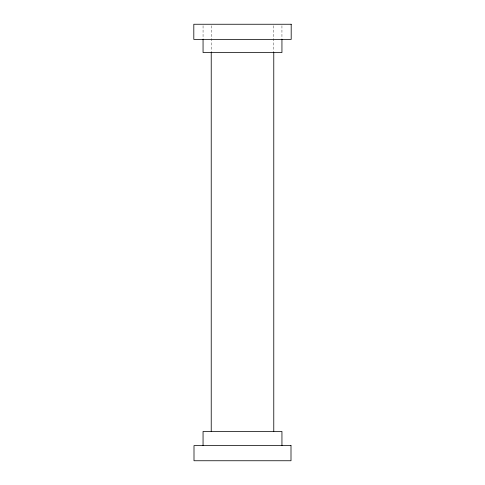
<?xml version="1.0" encoding="UTF-8"?>
<svg xmlns="http://www.w3.org/2000/svg" width="485" height="485" viewBox="0 0 485 485"><rect width="100%" height="100%" fill="white"/><g stroke="black" fill="none" stroke-linecap="round" stroke-linejoin="round"><path stroke-width="0.36" stroke-dasharray="2.42 1.82" d="M281.943 25.766L281.943 38.648M273.77 25.741L273.77 51.798M211.23 25.741L211.23 51.798M203.057 25.766L203.057 38.648"/><path stroke-width="0.73" d="M281.943 39.406L281.943 52.544L203.057 52.544L203.057 39.406M281.943 445.594L281.943 431.45L203.057 431.45L203.057 445.594M273.77 52.544L273.77 431.45M211.23 52.544L211.23 431.45M291.188 24.25L193.812 24.25L193.812 39.406L291.188 39.406L291.188 24.25M291 445.594L194 445.594L194 460.75L291 460.75L291 445.594"/></g></svg>
